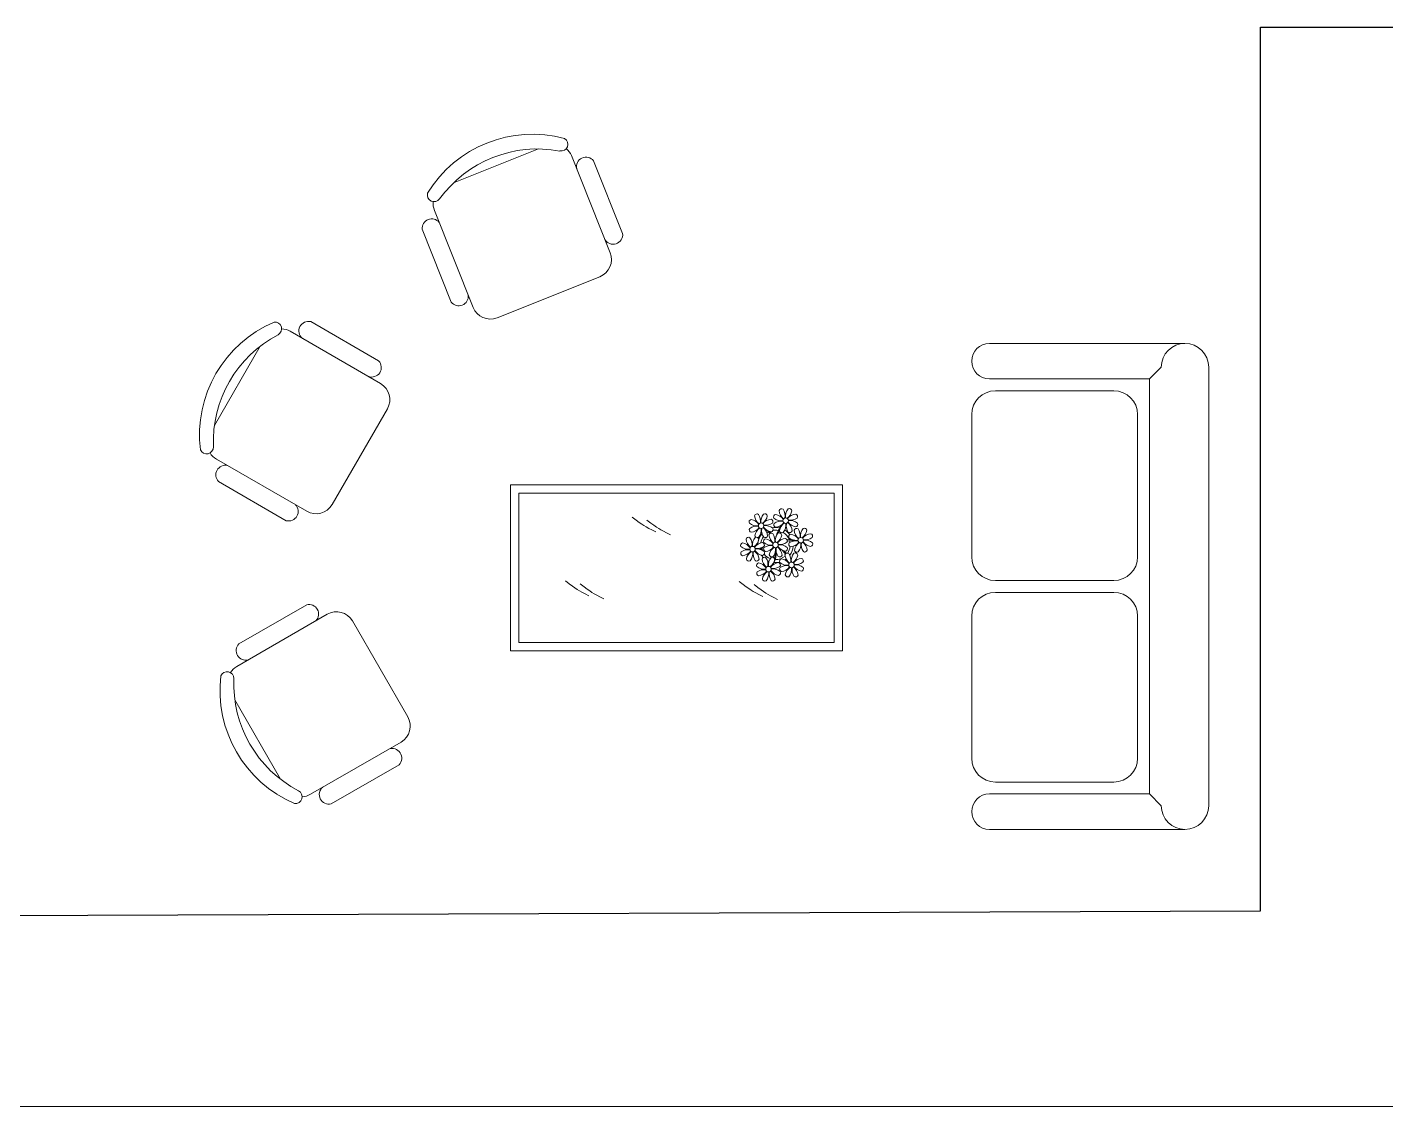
# Model space of a CAD drawing. Header units: inches. Extents: x -2770 to 3095, y -2847 to 3009.
# Drawn here: x 50.265 to 52.437, y 101.418 to 103.144 of the extents above; entities that cross this region are included whole.
import ezdxf

# ---------------------------------------------------------------- set-up
doc = ezdxf.new("R2010")
doc.units = ezdxf.units.IN
doc.header["$LTSCALE"] = 0.1
doc.header["$MEASUREMENT"] = 0
doc.layers.add('ARREDI attrezzature - furniture', color=175, linetype='Continuous', lineweight=9)
doc.layers.add('VERDE giardino - trees garden', color=7, linetype='Continuous', lineweight=13, true_color=0x317e30)

msp = doc.modelspace()

# ---------------------------------------------------------------- linework, layer by layer
for p, q in [((52.23661, 101.73186), (52.23661, 103.14373)), ((52.23661, 103.14373), (52.53734, 103.14373)), ((48.64866, 101.71842), (52.23661, 101.73186)), ((48.64978, 101.41842), (52.53774, 101.41932))]:
    msp.add_line(p, q)
at = {"layer": 'ARREDI attrezzature - furniture'}
for p, q in [((50.94678, 102.89501), (51.08255, 102.94918)), ((51.13508, 102.93841), (51.19697, 102.7833)), ((51.21699, 102.81377), (51.17057, 102.9301)), ((50.97799, 102.69592), (50.91609, 102.85103)), ((50.94288, 102.70438), (50.89646, 102.82072)), ((51.18052, 102.745), (51.01629, 102.67947)), ((50.8269, 102.61061), (50.71842, 102.67323)), ((50.6854, 102.65779), (50.83003, 102.57429)), ((50.56439, 102.50713), (50.63748, 102.63373)), ((52.11592, 102.63839), (51.80335, 102.63839)), ((52.05909, 102.58156), (51.80335, 102.58156)), ((52.07803, 102.6005), (52.05909, 102.58156)), ((52.05909, 102.58156), (52.05909, 101.91852)), ((52.15381, 102.6005), (52.15381, 101.89958)), ((52.00226, 102.56261), (51.81282, 102.56261)), ((50.84082, 102.53403), (50.75241, 102.38089)), ((51.77493, 102.52473), (51.77493, 102.2974)), ((52.04015, 102.52473), (52.04015, 102.2974)), ((50.71215, 102.3701), (50.56751, 102.4536)), ((50.67933, 102.35502), (50.57086, 102.41764)), ((52.00226, 102.25951), (51.81282, 102.25951)), ((52.00226, 102.24057), (51.81282, 102.24057)), ((50.71196, 102.22067), (50.60349, 102.15804)), ((50.74477, 102.20558), (50.60014, 102.12208)), ((50.87345, 102.04165), (50.78503, 102.19479)), ((51.77493, 102.20268), (51.77493, 101.97535)), ((52.04015, 102.20268), (52.04015, 101.97535)), ((50.59702, 102.06855), (50.67011, 101.94195)), ((50.71803, 101.91789), (50.86266, 102.00139)), ((50.85953, 101.96508), (50.75105, 101.90245)), ((52.00226, 101.93747), (51.81282, 101.93747)), ((52.05909, 101.91852), (51.80335, 101.91852)), ((52.07803, 101.89958), (52.05909, 101.91852)), ((52.11592, 101.86169), (51.80335, 101.86169))]:
    msp.add_line(p, q, dxfattribs=at)
for points in [[(51.56835, 102.41248), (51.03793, 102.41248), (51.03793, 102.14727), (51.56835, 102.14727)], [(51.55509, 102.39922), (51.05119, 102.39922), (51.05119, 102.16053), (51.55509, 102.16053)]]:
    msp.add_lwpolyline(points, close=True, dxfattribs=at)
for points in [[(51.26994, 102.33718), (51.26367, 102.34033), (51.25872, 102.34286), (51.25466, 102.34507), (51.25105, 102.34722), (51.24743, 102.34959), (51.24337, 102.35245), (51.23842, 102.3561), (51.23215, 102.36079)], [(51.29356, 102.33246), (51.28729, 102.3356), (51.28234, 102.33814), (51.27828, 102.34034), (51.27467, 102.34249), (51.27105, 102.34486), (51.26699, 102.34773), (51.26204, 102.35137), (51.25577, 102.35607)], [(51.16318, 102.23513), (51.15691, 102.23827), (51.15196, 102.24081), (51.1479, 102.24301), (51.14429, 102.24516), (51.14067, 102.24753), (51.13661, 102.2504), (51.13166, 102.25404), (51.12539, 102.25874)], [(51.44113, 102.23411), (51.43485, 102.23726), (51.42991, 102.2398), (51.42585, 102.242), (51.42223, 102.24415), (51.41861, 102.24652), (51.41455, 102.24939), (51.40961, 102.25303), (51.40333, 102.25772)], [(51.18681, 102.2304), (51.18053, 102.23355), (51.17559, 102.23609), (51.17153, 102.23829), (51.16791, 102.24044), (51.16429, 102.24281), (51.16023, 102.24568), (51.15529, 102.24932), (51.14901, 102.25401)], [(51.46475, 102.22939), (51.45848, 102.23254), (51.45353, 102.23507), (51.44947, 102.23728), (51.44585, 102.23943), (51.44224, 102.2418), (51.43818, 102.24467), (51.43323, 102.24831), (51.42696, 102.253)]]:
    msp.add_lwpolyline(points, dxfattribs=at)
for centre, radius, start, end in [((51.07292, 102.77611), 0.19648, 74.8839, 148.62369), ((51.11852, 102.95661), 0.01077, 259.72638, 58.44386), ((51.10771, 102.92749), 0.02947, 21.75379, 49.33824), ((51.08084, 102.75625), 0.19294, 79.32955, 144.17804), ((51.15848, 102.92065), 0.01535, 38.014, 192.45916), ((50.91558, 102.87563), 0.01077, 165.06373, 323.78121), ((50.94347, 102.86195), 0.02947, 174.16935, 201.75379), ((50.91174, 102.82219), 0.01535, 38.014, 185.49359), ((51.20171, 102.8123), 0.01535, 211.04842, 5.49359), ((51.1696, 102.77238), 0.02947, 291.75379, 21.75379), ((50.95497, 102.71384), 0.01535, 218.014, 5.49359), ((51.00536, 102.70684), 0.02947, 201.75379, 291.75379), ((50.73706, 102.49184), 0.19648, 113.1301, 186.8699), ((50.66113, 102.66183), 0.01077, 297.97259, 96.69006), ((50.71478, 102.65832), 0.01535, 76.2602, 230.70537), ((50.75558, 102.48115), 0.19294, 117.57575, 182.42425), ((50.67067, 102.63227), 0.02947, 60, 87.58444), ((51.80335, 102.60997), 0.02842, 90, 270), ((52.11592, 102.6005), 0.03789, 0, 180), ((50.81581, 102.59999), 0.01535, 249.29463, 43.7398), ((50.8153, 102.54876), 0.02947, 330, 60), ((51.81282, 102.52473), 0.03789, 90, 180), ((52.00226, 102.52473), 0.03789, 0, 90), ((50.55189, 102.4726), 0.01077, 203.30994, 2.02741), ((50.58225, 102.47913), 0.02947, 212.41556, 240), ((50.58195, 102.42826), 0.01535, 76.2602, 223.7398), ((50.68298, 102.36993), 0.01535, 256.2602, 43.7398), ((50.72688, 102.39562), 0.02947, 240, 330), ((51.81282, 102.2974), 0.03789, 180, 270), ((52.00226, 102.2974), 0.03789, 270, 0), ((51.81282, 102.20268), 0.03789, 90, 180), ((52.00226, 102.20268), 0.03789, 0, 90), ((50.71561, 102.20576), 0.01535, 316.2602, 103.7398), ((50.75951, 102.18006), 0.02947, 30, 120), ((50.61458, 102.14743), 0.01535, 136.2602, 283.7398), ((50.76969, 102.08384), 0.19648, 173.1301, 246.8699), ((50.58451, 102.10308), 0.01077, 357.97259, 156.69006), ((50.61488, 102.09655), 0.02947, 120, 147.58444), ((50.7882, 102.09453), 0.19294, 177.57575, 242.42425), ((50.84793, 102.02692), 0.02947, 300, 30), ((50.84844, 101.97569), 0.01535, 316.2602, 110.70537), ((51.81282, 101.97535), 0.03789, 180, 270), ((52.00226, 101.97535), 0.03789, 270, 0), ((50.74741, 101.91736), 0.01535, 129.29463, 283.7398), ((50.69376, 101.91386), 0.01077, 263.30994, 62.02741), ((50.70329, 101.94341), 0.02947, 272.41556, 300), ((51.80335, 101.89011), 0.02842, 90, 270), ((52.11592, 101.89958), 0.03789, 180, 0)]:
    msp.add_arc(centre, radius, start, end, dxfattribs=at)
at = {"layer": 'VERDE giardino - trees garden'}
for points in [[(51.43722, 102.35125, 0.1914907), (51.4341, 102.36521, 0.5188522), (51.42788, 102.36306, 0.20503), (51.43506, 102.34995)], [(51.44057, 102.35079, 0.1914907), (51.44823, 102.36286, 0.5188522), (51.44231, 102.36573, 0.20503), (51.43812, 102.35139)], [(51.47375, 102.35729, 0.1914907), (51.46168, 102.36495, 0.5188522), (51.45881, 102.35904, 0.20503), (51.47315, 102.35484)], [(51.47646, 102.35933, 0.1914907), (51.47334, 102.37328, 0.5188522), (51.46712, 102.37113, 0.20503), (51.4743, 102.35803)], [(51.47981, 102.35886, 0.1914907), (51.48747, 102.37093, 0.5188522), (51.48155, 102.37381, 0.20503), (51.47736, 102.35947)], [(51.48184, 102.35616, 0.1914907), (51.4958, 102.35928, 0.5188522), (51.49365, 102.36549, 0.20503), (51.48054, 102.35832)], [(51.43452, 102.34922, 0.1914907), (51.42244, 102.35688, 0.5188522), (51.41957, 102.35096, 0.20503), (51.43391, 102.34677)], [(51.43405, 102.34587, 0.1914907), (51.42009, 102.34275, 0.5188522), (51.42224, 102.33653, 0.20503), (51.43535, 102.34371)], [(51.43608, 102.34317, 0.1914907), (51.42842, 102.33109, 0.1707599), (51.4297, 102.32875, 0.20503)], [(51.43326, 102.32781, 0.0717889), (51.43434, 102.32822, 0.20503), (51.43853, 102.34256)], [(51.43943, 102.3427, 0.1914907), (51.44255, 102.32874, 0.5188522), (51.44877, 102.33089, 0.20503), (51.44159, 102.344)], [(51.4426, 102.34808, 0.1914907), (51.45656, 102.3512, 0.5188522), (51.45441, 102.35742, 0.20503), (51.4413, 102.35024)], [(51.44214, 102.34473, 0.1914907), (51.45421, 102.33707, 0.5188522), (51.45708, 102.34299, 0.20503), (51.44274, 102.34718)], [(51.47329, 102.35394, 0.1914907), (51.45933, 102.35082, 0.5188522), (51.46148, 102.34461, 0.20503), (51.47459, 102.35178)], [(51.47532, 102.35124, 0.1914907), (51.46766, 102.33917, 0.5188522), (51.47358, 102.3363, 0.20503), (51.47777, 102.35064)], [(51.47867, 102.35077, 0.1914907), (51.48179, 102.33682, 0.5188522), (51.48801, 102.33897, 0.20503), (51.48083, 102.35208)], [(51.48137, 102.35281, 0.1914907), (51.49345, 102.34515, 0.5188522), (51.49632, 102.35106, 0.20503), (51.48198, 102.35526)], [(51.50053, 102.32813, 0.1914907), (51.49742, 102.34208, 0.5188522), (51.4912, 102.33993, 0.20503), (51.49838, 102.32682)], [(51.50389, 102.32766, 0.1914907), (51.51155, 102.33973, 0.5188522), (51.50563, 102.3426, 0.20503), (51.50144, 102.32826)], [(51.42353, 102.31387, 0.1914907), (51.42041, 102.32782, 0.5188522), (51.4142, 102.32567, 0.20503), (51.42137, 102.31257)], [(51.42688, 102.3134, 0.1914907), (51.43454, 102.32547, 0.5188522), (51.42863, 102.32835, 0.20503), (51.42443, 102.31401)], [(51.42892, 102.3107, 0.1914907), (51.44287, 102.31382, 0.5188522), (51.44072, 102.32003, 0.20503), (51.42761, 102.31286)], [(51.45751, 102.31855, 0.1914907), (51.44543, 102.32621, 0.5188522), (51.44256, 102.3203, 0.20503), (51.4569, 102.31611)], [(51.46021, 102.32059, 0.1914907), (51.45709, 102.33455, 0.5188522), (51.45087, 102.3324, 0.20503), (51.45805, 102.31929)], [(51.46356, 102.32012, 0.1914907), (51.47122, 102.3322, 0.5188522), (51.4653, 102.33507, 0.20503), (51.46111, 102.32073)], [(51.46559, 102.31742, 0.1914907), (51.47955, 102.32054, 0.5188522), (51.4774, 102.32675, 0.20503), (51.46429, 102.31958)], [(51.49783, 102.32609, 0.1914907), (51.48576, 102.33375, 0.5188522), (51.48289, 102.32784, 0.20503), (51.49723, 102.32364)], [(51.49737, 102.32274, 0.1914907), (51.48341, 102.31962, 0.5188522), (51.48556, 102.31341, 0.20503), (51.49867, 102.32058)], [(51.4994, 102.32004, 0.1914907), (51.49174, 102.30797, 0.5188522), (51.49765, 102.30509, 0.20503), (51.50185, 102.31943)], [(51.50275, 102.31957, 0.1914907), (51.50587, 102.30562, 0.5188522), (51.51208, 102.30777, 0.20503), (51.50491, 102.32087)], [(51.50592, 102.32496, 0.1914907), (51.51988, 102.32808, 0.5188522), (51.51773, 102.33429, 0.20503), (51.50462, 102.32712)], [(51.50545, 102.32161, 0.1914907), (51.51753, 102.31395, 0.5188522), (51.5204, 102.31986, 0.20503), (51.50606, 102.32406)], [(51.42083, 102.31183, 0.1914907), (51.40876, 102.31949, 0.5188522), (51.40588, 102.31358, 0.20503), (51.42022, 102.30938)], [(51.42036, 102.30848, 0.1914907), (51.40641, 102.30536, 0.5188522), (51.40856, 102.29915, 0.20503), (51.42166, 102.30632)], [(51.4224, 102.30578, 0.1914907), (51.41474, 102.29371, 0.5188522), (51.42065, 102.29084, 0.20503), (51.42485, 102.30518)], [(51.42575, 102.30531, 0.1914907), (51.42887, 102.29136, 0.5188522), (51.43508, 102.29351, 0.20503), (51.42791, 102.30662)], [(51.42845, 102.30735, 0.1914907), (51.44052, 102.29969, 0.5188522), (51.44339, 102.3056, 0.20503), (51.42905, 102.3098)], [(51.45704, 102.3152, 0.1914907), (51.44308, 102.31208, 0.5188522), (51.44523, 102.30587, 0.20503), (51.45834, 102.31304)], [(51.45907, 102.3125, 0.1914907), (51.45141, 102.30043, 0.5188522), (51.45733, 102.29756, 0.20503), (51.46152, 102.3119)], [(51.46242, 102.31203, 0.1914907), (51.46554, 102.29808, 0.5188522), (51.47176, 102.30023, 0.20503), (51.46458, 102.31334)], [(51.46512, 102.31407, 0.1914907), (51.4772, 102.30641, 0.5188522), (51.48007, 102.31232, 0.20503), (51.46573, 102.31652)], [(51.48578, 102.28864, 0.1914907), (51.48266, 102.3026, 0.5188522), (51.47645, 102.30045, 0.20503), (51.48362, 102.28734)], [(51.48913, 102.28817, 0.1914907), (51.49679, 102.30025, 0.5188522), (51.49088, 102.30312, 0.20503), (51.48668, 102.28878)], [(51.4464, 102.27988, 0.1914907), (51.43433, 102.28754, 0.5188522), (51.43146, 102.28163, 0.20503), (51.4458, 102.27743)], [(51.44593, 102.27653, 0.1914907), (51.43198, 102.27341, 0.5188522), (51.43413, 102.2672, 0.20503), (51.44724, 102.27437)], [(51.4491, 102.28192, 0.1914907), (51.44598, 102.29587, 0.5188522), (51.43977, 102.29372, 0.20503), (51.44694, 102.28062)], [(51.45245, 102.28145, 0.1914907), (51.46011, 102.29352, 0.5188522), (51.4542, 102.2964, 0.20503), (51.45, 102.28206)], [(51.45449, 102.27875, 0.1914907), (51.46844, 102.28187, 0.5188522), (51.46629, 102.28808, 0.20503), (51.45319, 102.28091)], [(51.45402, 102.2754, 0.1914907), (51.46609, 102.26774, 0.5188522), (51.46897, 102.27365, 0.20503), (51.45463, 102.27785)], [(51.48308, 102.28661, 0.1914907), (51.47101, 102.29427, 0.5188522), (51.46813, 102.28835, 0.20503), (51.48247, 102.28416)], [(51.48261, 102.28326, 0.1914907), (51.46866, 102.28014, 0.5188522), (51.47081, 102.27392, 0.20503), (51.48391, 102.2811)], [(51.48465, 102.28055, 0.1914907), (51.47699, 102.26848, 0.5188522), (51.4829, 102.26561, 0.20503), (51.4871, 102.27995)], [(51.488, 102.28009, 0.1914907), (51.49112, 102.26613, 0.5188522), (51.49733, 102.26828, 0.20503), (51.49016, 102.28139)], [(51.49117, 102.28547, 0.1914907), (51.50512, 102.28859, 0.5188522), (51.50297, 102.29481, 0.20503), (51.48986, 102.28763)], [(51.4907, 102.28212, 0.1914907), (51.50277, 102.27446, 0.5188522), (51.50564, 102.28038, 0.20503), (51.4913, 102.28457)], [(51.44797, 102.27383, 0.1914907), (51.44031, 102.26176, 0.5188522), (51.44622, 102.25889, 0.20503), (51.45042, 102.27323)], [(51.45132, 102.27336, 0.1914907), (51.45444, 102.25941, 0.5188522), (51.46065, 102.26156, 0.20503), (51.45348, 102.27467)]]:
    msp.add_lwpolyline(points, format="xyb", dxfattribs=at)
for centre in [(51.43833, 102.34698), (51.47756, 102.35505), (51.46131, 102.31631), (51.50164, 102.32385), (51.42464, 102.30959), (51.45021, 102.27764), (51.48689, 102.28436)]:
    msp.add_circle(centre, 0.00442, dxfattribs=at)
for centre, radius, start, end in [((51.41907, 102.30641), 0.04383, 54.91626, 59.07084), ((51.46131, 102.31631), 0.02814, 76.62568, 101.2054), ((51.51517, 102.3163), 0.0547, 144.60261, 166.37149), ((51.46131, 102.31631), 0.02814, 139.62162, 177.2535), ((51.46131, 102.31631), 0.02349, 145.41918, 172.00624), ((51.46131, 102.31631), 0.02814, 121.51153, 123.90336), ((51.41907, 102.30641), 0.04383, 40.15301, 49.19569), ((51.46131, 102.31631), 0.02349, 117.80244, 125.3101), ((51.42748, 102.31365), 0.03437, 38.976, 44.14251), ((51.46131, 102.31631), 0.02349, 79.50792, 99.95795), ((51.42748, 102.31365), 0.03437, 11.88793, 16.4018), ((51.51517, 102.3163), 0.05304, 152.88233, 159.09163), ((51.46131, 102.31631), 0.02349, 74.1954, 75.36369), ((51.46131, 102.31631), 0.02349, 21.22577, 58.45509), ((51.46131, 102.31631), 0.02814, 36.338, 58.32887), ((51.4911, 102.2709), 0.05449, 94.28783, 101.6908), ((51.4911, 102.2709), 0.05283, 88.95743, 101.80621), ((51.46131, 102.31631), 0.02349, 9.74341, 17.10605), ((51.46131, 102.31631), 0.02814, 12.0535, 15.15236), ((51.4911, 102.2709), 0.05283, 83.3221, 84.87574), ((51.43176, 102.35474), 0.04413, 274.65008, 284.86406), ((51.43502, 102.34477), 0.03547, 271.8189, 281.90599), ((51.46131, 102.31631), 0.02814, 214.7168, 225.80894), ((51.46131, 102.31631), 0.02349, 191.75441, 192.79502), ((51.46131, 102.31631), 0.02349, 196.86473, 200.2384), ((51.46131, 102.31631), 0.02349, 219.48453, 248.6966), ((51.42926, 102.30343), 0.03332, 324.64095, 3.35106), ((51.43058, 102.30294), 0.03036, 344.07108, 2.64476), ((51.46131, 102.31631), 0.02349, 268.85685, 310.98781), ((51.4317, 102.26843), 0.05636, 36.29265, 45.46458), ((51.4317, 102.26843), 0.05802, 36.41096, 41.57549), ((51.46131, 102.31631), 0.02349, 326.39844, 353.82362), ((51.46131, 102.31631), 0.02814, 324.36632, 355.6451), ((51.46131, 102.31631), 0.02814, 242.34594, 248.06765), ((51.46131, 102.31631), 0.02814, 265.13924, 283.46449), ((51.46131, 102.31631), 0.02814, 302.06426, 307.15673)]:
    msp.add_arc(centre, radius, start, end, dxfattribs=at)

doc.saveas('drawing.dxf')
